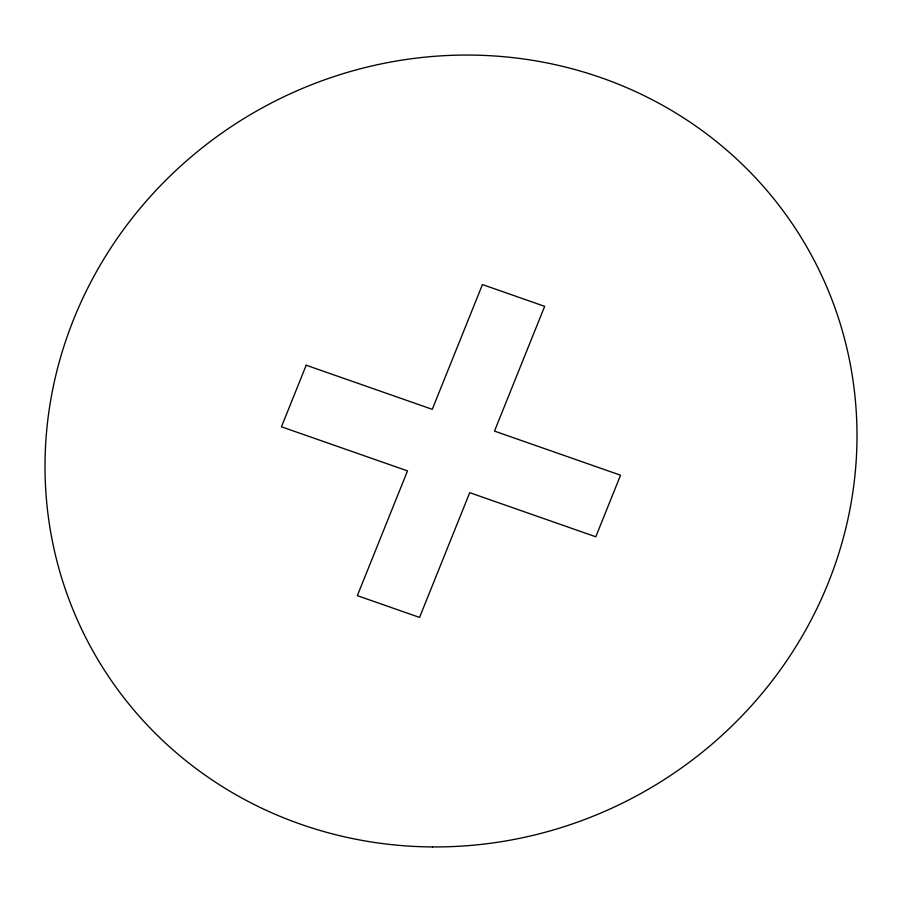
<?xml version="1.0" encoding="UTF-8"?>
<svg xmlns="http://www.w3.org/2000/svg" width="902" height="902" viewBox="0 0 902 902"><rect width="100%" height="100%" fill="white"/><g stroke="black" fill="none" stroke-linecap="round" stroke-linejoin="round"><path stroke-width="1.35" d="M306.206 365.22L281.447 426.793L407.512 470.9L357.339 595.658L419.554 617.43L469.728 492.672L595.794 536.78L620.553 475.207L494.488 431.1L544.661 306.342L482.446 284.57L432.272 409.328L306.206 365.22M432.509 846.933A410.173 391.615 -28.6 0 0 811.484 255.311A410.173 391.615 -28.6 0 0 109.007 250.756A410.173 391.615 -28.6 0 0 432.509 846.933"/></g></svg>
